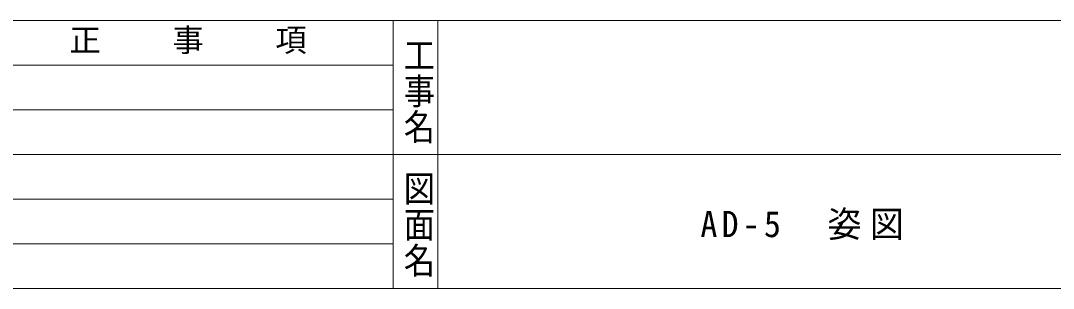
# Model space of a CAD drawing. Units: millimetres at full size, sheet at 1:2; details may follow other scales. Extents: x -822 to 1661, y -1752 to -1205.
# Drawn here: x -593.9 to -420.5, y -1751.8 to -1706.8 of the extents above; entities that cross this region are included whole.
import ezdxf
from ezdxf.enums import TextEntityAlignment as Align

# ---------------------------------------------------------------- set-up
doc = ezdxf.new("R2010")
doc.units = ezdxf.units.MM
doc.header["$LTSCALE"] = 2
doc.layers.add('F-7', color=7, linetype='Continuous')
doc.layers.add('F-E', color=5, linetype='Continuous', lineweight=9)
doc.styles.add('@ＭＳ ゴシック', font='')
doc.styles.add('ＭＳ ゴシック', font='')
doc.styles.get('@ＭＳ ゴシック').set_extended_font_data('@MS Gothic')
doc.styles.get('ＭＳ ゴシック').set_extended_font_data('MS Gothic')

msp = doc.modelspace()

# ---------------------------------------------------------------- linework, layer by layer
at = {"layer": 'F-E'}
for p, q in [((-822.442, -1706.772), (-531.342, -1706.772)), ((-531.342, -1706.772), (-399.992, -1706.772)), ((-531.342, -1714.272), (-658.32, -1714.272)), ((-531.342, -1721.773), (-658.32, -1721.773)), ((-531.342, -1729.272), (-658.32, -1729.272)), ((-399.992, -1729.272), (-531.342, -1729.272)), ((-531.342, -1736.772), (-658.32, -1736.772)), ((-531.342, -1744.273), (-658.32, -1744.273)), ((-38.442, -1751.772), (-822.442, -1751.772))]:
    msp.add_line(p, q, dxfattribs=at)
for points in [[(-531.342, -1706.772), (-531.342, -1729.272), (-531.342, -1751.772)], [(-523.842, -1706.772), (-523.842, -1729.272), (-523.842, -1751.772)]]:
    msp.add_lwpolyline(points, dxfattribs=at)

# ---------------------------------------------------------------- texts
at = {"layer": 'F-7', "insert": (-479.764, -1743.646), "char_height": 4.399, "attachment_point": 7, "style": 'ＭＳ ゴシック'}
msp.add_mtext('\\T1.25;\\W0.95;AD-5\u3000姿図', dxfattribs=at)
at = {"layer": 'F-E', "color": 7, "style": 'ＭＳ ゴシック'}
for s, p in [('正', (-585.706, -1713.117)), ('事', (-568.427, -1713.117)), ('項', (-551.149, -1713.117))]:
    msp.add_text(s, height=3.849, dxfattribs=at).set_placement(p, align=Align.BOTTOM_LEFT)
at = {"layer": 'F-E', "color": 7, "style": '@ＭＳ ゴシック', "width": 1.15}
for s, p in [('工事名', (-530.113, -1709.491)), ('図面名', (-530.11, -1731.935))]:
    msp.add_text(s, height=3.849, rotation=270, dxfattribs=at).set_placement(p, align=Align.BOTTOM_LEFT)

doc.saveas('drawing.dxf')
